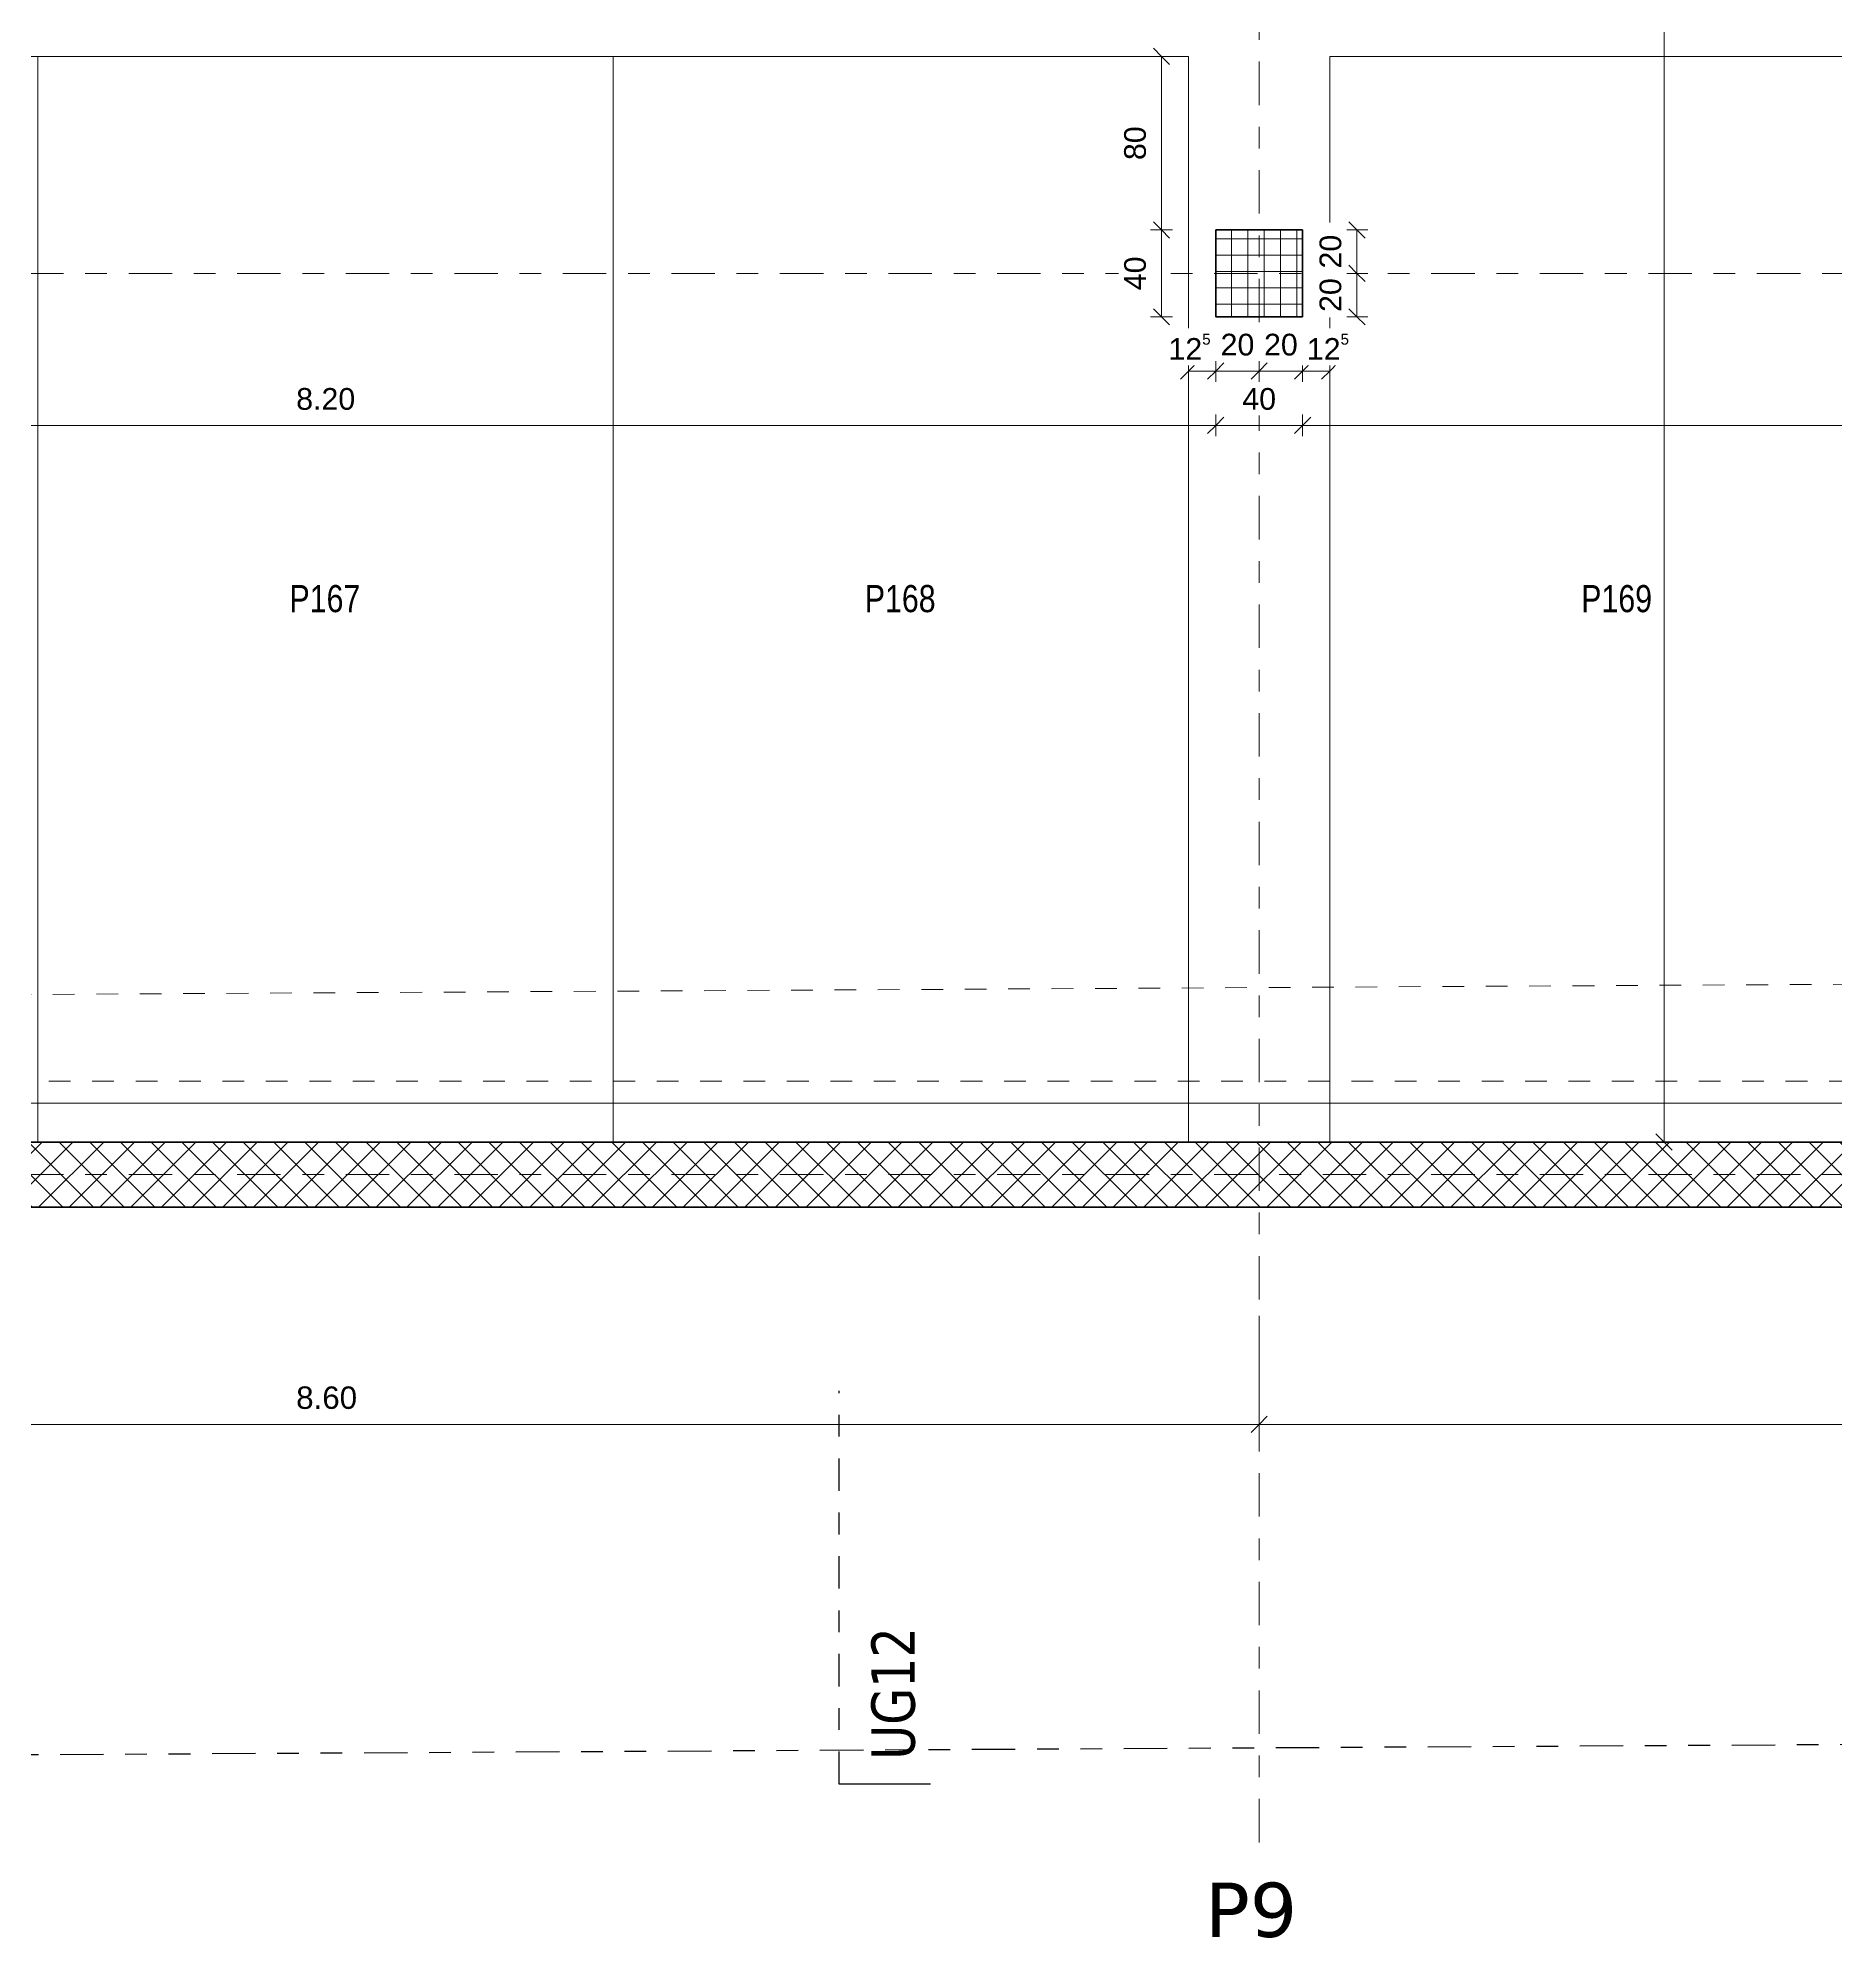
# Model space of a CAD drawing. Header units: metres. Extents: x -86 to 44, y -23 to 39.
# Drawn here: x -63.7 to -55.42, y -21.1 to -12.35 of the extents above; entities that cross this region are included whole.
import ezdxf

# ---------------------------------------------------------------- set-up
doc = ezdxf.new("R2010")
doc.units = ezdxf.units.M
for name, pattern in [('_Grundgrenze_', [0.45, 0.2, -0.05, 0.05, -0.05, 0.05, -0.05]), ('_Rasterlinie_', [0.375, 0.2, -0.05, 0.075, -0.05]), ('_Schnittlinie_', [0.3, 0.15, -0.05, 0.05, -0.05]), ('_Strichliert - Fein_', [0.15, 0.1, -0.05]), ('Gestrichelt', [0.1, 0.05, -0.05]), ('Strichpunkt - Weit', [0.5, 0.2, -0.15, 0, -0.15])]:
    doc.linetypes.add(name, pattern=pattern)
for name, color, linetype, lineweight in [('A-____-____-DIMS', 7, 'Continuous', 5), ('A-____-____-DIMS-50', 7, 'Continuous', 5), ('A-FLOR-____-OTLN', 7, 'Continuous', 9), ('A-WALL-____-MCUT', 7, 'Continuous', 35), ('A-WALL-____-PATT', 7, 'Continuous', 35), ('C-PRKG-____-IDEN', 7, 'Continuous', 5), ('C-PRKG-____-OTLN', 7, 'Continuous', 9), ('S-COLS-____-MCUT', 7, 'Continuous', 35), ('S-COLS-____-OTLN', 7, 'Continuous', 9), ('S-GRID-____-OTLN', 7, 'Continuous', 5)]:
    doc.layers.add(name, color=color, linetype=linetype, lineweight=lineweight)
for name, color, linetype, lineweight, true_color in [('A-DETL-____-OTLN', 5, 'Continuous', 9, 0x0000ff), ('C-PROP-LINE-OTLN', 7, '_Grundgrenze_', 25, 0x800000), ('G-____-____-SYMB', 7, 'Strichpunkt - Weit', 5, 0x008080), ('S-GRID-____-IDEN', 7, 'Continuous', 9, 0x5555aa)]:
    doc.layers.add(name, color=color, linetype=linetype, lineweight=lineweight, true_color=true_color)
doc.styles.add('Arial_1', font='arial.ttf', dxfattribs={"height": 0.1})
doc.styles.add('Arial_3', font='arial.ttf', dxfattribs={"width": 0.8, "height": 0.125})
doc.styles.add('Arial_B', font='arial.ttf', dxfattribs={"height": 0.103175})
doc.styles.add('Verdana_1', font='verdana.ttf', dxfattribs={"width": 0.8, "height": 0.2})
doc.styles.add('Verdana_B', font='verdana.ttf', dxfattribs={"height": 0.25})
doc.dimstyles.new('SUB_Rohbau_Aussen_Vermassung', dxfattribs={"dimscale": 0.3048, "dimtxt": 0.102026, "dimasz": 0.246063, "dimexe": 0.164042, "dimexo": 0.0625, "dimgap": 0.123031, "dimtad": 1, "dimrnd": 0.005, "dimzin": 0, "dimdsep": 46, "dimtxsty": 'Arial_B', "dimblk1": 'OBLIQUE', "dimblk2": 'OBLIQUE', "dimsah": 1, "dimcen": 0.09, "dimazin": 0, "dimtfac": 1, "dimtdec": 4, "dimtix": 1, "dimtmove": 0, "dimatfit": 3, "dimfxl": 1.64042, "dimfxlon": 1, "dimtvp": 1, "dimtfill": 1, "dimtolj": 1, "dimtzin": 0, "dimarcsym": 2})
doc.dimstyles.new('SUB_Rohbau_fein', dxfattribs={"dimscale": 0.3048, "dimtxt": 0.102026, "dimasz": 0.246063, "dimexe": 0.164042, "dimexo": 0.0625, "dimgap": 0.123031, "dimtad": 1, "dimdec": 1, "dimlfac": 100, "dimrnd": 0.5, "dimdsep": 46, "dimtxsty": 'Arial_1', "dimblk1": 'OBLIQUE', "dimblk2": 'OBLIQUE', "dimsah": 1, "dimcen": 0.09, "dimazin": 0, "dimtfac": 1, "dimtdec": 4, "dimtix": 1, "dimtmove": 0, "dimatfit": 3, "dimfxl": 0.164042, "dimfxlon": 1, "dimtvp": 1, "dimtfill": 1, "dimtolj": 1, "dimtzin": 0, "dimarcsym": 2})
doc.dimstyles.new('SUB_Rohbau_fein_1', dxfattribs={"dimscale": 0.3048, "dimtxt": 0.102026, "dimasz": 0.246063, "dimexe": 0.164042, "dimexo": 0.0625, "dimgap": 0.123031, "dimtad": 1, "dimrnd": 0.005, "dimzin": 0, "dimdsep": 46, "dimtxsty": 'Arial_1', "dimblk1": 'OBLIQUE', "dimblk2": 'OBLIQUE', "dimsah": 1, "dimcen": 0.09, "dimazin": 0, "dimtfac": 1, "dimtdec": 4, "dimtix": 1, "dimtmove": 0, "dimatfit": 3, "dimfxl": 0.164042, "dimfxlon": 1, "dimtvp": 1, "dimtfill": 1, "dimtolj": 1, "dimtzin": 0, "dimarcsym": 2})
doc.dimstyles.new('SUB_Rohbau_fein_3', dxfattribs={"dimscale": 0.3048, "dimtxt": 0.102026, "dimasz": 0.246063, "dimexe": 0.164042, "dimexo": 0.0625, "dimgap": 0.123031, "dimtad": 1, "dimdec": 1, "dimlfac": 100, "dimrnd": 0.5, "dimdsep": 46, "dimtxsty": 'Arial_1', "dimblk1": 'OBLIQUE', "dimblk2": 'OBLIQUE', "dimsah": 1, "dimcen": 0.09, "dimazin": 0, "dimtfac": 1, "dimtdec": 4, "dimtix": 1, "dimtmove": 2, "dimatfit": 3, "dimfxl": 0.164042, "dimfxlon": 1, "dimtvp": 1, "dimtfill": 1, "dimtolj": 1, "dimtzin": 0, "dimarcsym": 2})
doc.dimstyles.new('SUB_Rohbau_fein_6', dxfattribs={"dimscale": 0.3048, "dimtxt": 0.102026, "dimasz": 0.246063, "dimexe": 0.164042, "dimexo": 0.0625, "dimgap": 0.123031, "dimtad": 1, "dimdec": 1, "dimlfac": 100, "dimrnd": 0.5, "dimdsep": 46, "dimtxsty": 'Arial_1', "dimblk1": 'OBLIQUE', "dimblk2": 'OBLIQUE', "dimsah": 1, "dimcen": 0.09, "dimazin": 0, "dimtfac": 1, "dimtdec": 4, "dimtix": 1, "dimtmove": 0, "dimatfit": 3, "dimfxl": 0.164042, "dimfxlon": 1, "dimtvp": 1, "dimtfill": 1, "dimtolj": 1, "dimtzin": 0, "dimarcsym": 2})
doc.dimstyles.new('SUB_Rohbau_fein_7', dxfattribs={"dimscale": 0.3048, "dimtxt": 0.102026, "dimasz": 0.246063, "dimexe": 0.164042, "dimexo": 0.0625, "dimgap": 0.123031, "dimtad": 1, "dimrnd": 0.005, "dimzin": 0, "dimdsep": 46, "dimtxsty": 'Arial_1', "dimblk1": 'OBLIQUE', "dimblk2": 'OBLIQUE', "dimsah": 1, "dimcen": 0.09, "dimazin": 0, "dimtfac": 1, "dimtdec": 4, "dimtix": 1, "dimtmove": 0, "dimatfit": 3, "dimfxl": 0.164042, "dimfxlon": 1, "dimtvp": 1, "dimtfill": 1, "dimtolj": 1, "dimtzin": 0, "dimarcsym": 2})
doc.dimstyles.new('SUB_Rohbau_fein_8', dxfattribs={"dimscale": 0.3048, "dimtxt": 0.102026, "dimasz": 0.246063, "dimexe": 0.164042, "dimexo": 0.0625, "dimgap": 0.123031, "dimtad": 1, "dimdec": 1, "dimlfac": 100, "dimrnd": 0.5, "dimdsep": 46, "dimtxsty": 'Arial_1', "dimblk1": 'OBLIQUE', "dimblk2": 'OBLIQUE', "dimsah": 1, "dimcen": 0.09, "dimazin": 0, "dimtfac": 1, "dimtdec": 4, "dimtix": 1, "dimtmove": 0, "dimatfit": 3, "dimfxl": 0.164042, "dimfxlon": 1, "dimtvp": 1, "dimtfill": 1, "dimtolj": 1, "dimtzin": 0, "dimarcsym": 2})

# ---------------------------------------------------------------- blocks, each defined once
blk = doc.blocks.new('PP_Parkplatz - 2650 x 5000-17586959--01_UG_OK_FFB_AF')
at = {"layer": 'C-PRKG-____-OTLN', "color": 253, "true_color": 0x999999}
for p, q in [((-58.398, -12.4344), (-61.048, -12.4344)), ((-61.048, -12.4344), (-58.398, -12.4344)), ((-61.048, -12.4345), (-61.048, -12.4344)), ((-61.048, -17.4334), (-61.048, -12.4345)), ((-58.398, -12.4345), (-61.048, -12.4345)), ((-61.048, -12.4345), (-61.048, -17.4334)), ((-61.048, -17.4334), (-61.048, -12.4345)), ((-58.398, -12.4345), (-58.398, -12.4344)), ((-58.398, -17.4334), (-58.398, -12.4345)), ((-58.398, -17.4334), (-58.398, -12.4345)), ((-58.398, -12.4345), (-58.398, -17.4334)), ((-61.048, -17.4334), (-61.048, -17.4334)), ((-58.398, -17.4334), (-58.398, -17.4334))]:
    blk.add_line(p, q, dxfattribs=at)
blk = doc.blocks.new('PP_Parkplatz - 2650 x 5000-V1--01_UG_OK_FFB_AF')
at = {"layer": 'C-PRKG-____-OTLN', "color": 253, "true_color": 0x999999}
for p, q in [((-49.798, -12.4345), (-52.448, -12.4345)), ((-52.448, -17.4334), (-52.448, -12.4345)), ((-49.798, -12.4345), (-52.448, -12.4345)), ((-52.448, -12.4345), (-52.448, -17.4334)), ((-52.448, -17.4334), (-52.448, -12.4345)), ((-52.448, -12.4345), (-49.798, -12.4345)), ((-52.448, -12.4345), (-52.448, -12.4345)), ((-49.798, -17.4334), (-49.798, -12.4345)), ((-49.798, -17.4334), (-49.798, -12.4345)), ((-49.798, -12.4345), (-49.798, -17.4334)), ((-49.798, -12.4345), (-49.798, -12.4345))]:
    blk.add_line(p, q, dxfattribs=at)
blk = doc.blocks.new('Family - ___-13919876--01_UG_OK_FFB_AF')
at = {"layer": 'C-PROP-LINE-OTLN'}
blk.add_line((-78.996, -20.3395), (31.8391, -19.7177), dxfattribs=at)
blk = doc.blocks.new('Schnitt - Name _Anfang-23756349--01_UG_OK_FFB_AF')
at = {"layer": 'G-____-____-SYMB', "color": 1, "linetype": 'Continuous', "lineweight": 30, "true_color": 0xff0000}
blk.add_line((0, 0.00843), (0, 0), dxfattribs=at)
blk = doc.blocks.new('DIMBLOCK3--01_UG_OK_FFB_AF')
at = {"layer": 'A-____-____-DIMS-50'}
for p, q in [((-66.673, -18.7334), (-66.673, -18.2334)), ((-58.073, -18.7334), (-58.073, -18.2334)), ((-66.673, -18.7334), (-66.6355, -18.6959)), ((-58.073, -18.7334), (-58.0355, -18.6959)), ((-66.673, -18.7334), (-66.7105, -18.7709)), ((-66.673, -18.7334), (-58.073, -18.7334)), ((-66.673, -18.7334), (-66.673, -18.7834)), ((-58.073, -18.7334), (-58.1105, -18.7709)), ((-58.073, -18.7334), (-58.073, -18.7834))]:
    blk.add_line(p, q, dxfattribs=at)
at = {"layer": 'A-____-____-DIMS-50', "color": 0, "insert": (-62.5087, -18.5588), "char_height": 0.10317, "width": 0.325653, "attachment_point": 1, "line_spacing_factor": 0.941778, "style": 'Arial_B', "bg_fill": 3, "box_fill_scale": 1.25, "bg_fill_color": 256, "bg_fill_true_color": 13158600, "bg_fill_transparency": 0}
blk.add_mtext('8.60', dxfattribs=at)
blk = doc.blocks.new('_Oblique')
at = {"color": 0, "linetype": 'ByBlock', "lineweight": -2}
blk.add_line((-0.5, -0.5), (0.5, 0.5), dxfattribs=at)
blk = doc.blocks.new('DIMBLOCK4--01_UG_OK_FFB_AF')
at = {"layer": 'A-____-____-DIMS-50'}
for p, q in [((-58.073, -18.7334), (-58.073, -18.2334)), ((-49.473, -18.7334), (-49.473, -18.2334)), ((-58.073, -18.7334), (-58.0355, -18.6959)), ((-49.473, -18.7334), (-49.4355, -18.6959)), ((-58.073, -18.7334), (-58.1105, -18.7709)), ((-58.073, -18.7334), (-49.473, -18.7334)), ((-58.073, -18.7334), (-58.073, -18.7834)), ((-49.473, -18.7334), (-49.5105, -18.7709)), ((-49.473, -18.7334), (-49.473, -18.7834))]:
    blk.add_line(p, q, dxfattribs=at)
at = {"layer": 'A-____-____-DIMS-50', "color": 0, "insert": (-53.9087, -18.5588), "char_height": 0.10317, "width": 0.325653, "attachment_point": 1, "line_spacing_factor": 0.941778, "style": 'Arial_B', "bg_fill": 3, "box_fill_scale": 1.25, "bg_fill_color": 256, "bg_fill_true_color": 13158600, "bg_fill_transparency": 0}
blk.add_mtext('8.60', dxfattribs=at)
blk = doc.blocks.new('DIMBLOCK811--01_UG_OK_FFB_AF')
at = {"layer": 'A-____-____-DIMS-50'}
for p, q in [((-66.473, -14.1334), (-66.473, -14.0834)), ((-58.273, -14.1334), (-58.273, -14.0834)), ((-66.473, -14.1334), (-66.5105, -14.1709)), ((-66.473, -14.1334), (-66.4355, -14.0959)), ((-66.473, -14.1334), (-58.273, -14.1334)), ((-66.473, -14.1334), (-66.473, -14.1834)), ((-58.273, -14.1334), (-58.3105, -14.1709)), ((-58.273, -14.1334), (-58.2355, -14.0959)), ((-58.273, -14.1334), (-58.273, -14.1834))]:
    blk.add_line(p, q, dxfattribs=at)
at = {"layer": 'A-____-____-DIMS-50', "color": 0, "insert": (-62.5087, -13.9614), "char_height": 0.1, "width": 0.325653, "attachment_point": 1, "line_spacing_factor": 0.941778, "style": 'Arial_1', "bg_fill": 3, "box_fill_scale": 1.25, "bg_fill_color": 256, "bg_fill_true_color": 13158600, "bg_fill_transparency": 0}
blk.add_mtext('8.20', dxfattribs=at)
blk = doc.blocks.new('DIMBLOCK812--01_UG_OK_FFB_AF')
at = {"layer": 'A-____-____-DIMS-50'}
for p, q in [((-58.273, -14.1334), (-58.273, -14.0834)), ((-57.873, -14.1334), (-57.873, -14.0834)), ((-58.273, -14.1334), (-58.3105, -14.1709)), ((-58.273, -14.1334), (-58.2355, -14.0959)), ((-58.273, -14.1334), (-57.873, -14.1334)), ((-58.273, -14.1334), (-58.273, -14.1834)), ((-57.873, -14.1334), (-57.9105, -14.1709)), ((-57.873, -14.1334), (-57.8355, -14.0959)), ((-57.873, -14.1334), (-57.873, -14.1834))]:
    blk.add_line(p, q, dxfattribs=at)
at = {"layer": 'A-____-____-DIMS-50', "color": 0, "insert": (-58.1506, -13.9614), "char_height": 0.1, "width": 0.186088, "attachment_point": 1, "line_spacing_factor": 0.941778, "style": 'Arial_1', "bg_fill": 3, "box_fill_scale": 1.25, "bg_fill_color": 256, "bg_fill_true_color": 13158600, "bg_fill_transparency": 0}
blk.add_mtext('40', dxfattribs=at)
blk = doc.blocks.new('DIMBLOCK813--01_UG_OK_FFB_AF')
at = {"layer": 'A-____-____-DIMS-50'}
for p, q in [((-57.873, -14.1334), (-57.873, -14.0834)), ((-49.673, -14.1334), (-49.673, -14.0834)), ((-57.873, -14.1334), (-57.9105, -14.1709)), ((-57.873, -14.1334), (-57.8355, -14.0959)), ((-57.873, -14.1334), (-49.673, -14.1334)), ((-57.873, -14.1334), (-57.873, -14.1834)), ((-49.673, -14.1334), (-49.7105, -14.1709)), ((-49.673, -14.1334), (-49.6355, -14.0959)), ((-49.673, -14.1334), (-49.673, -14.1834))]:
    blk.add_line(p, q, dxfattribs=at)
at = {"layer": 'A-____-____-DIMS-50', "color": 0, "insert": (-53.9087, -13.9614), "char_height": 0.1, "width": 0.325653, "attachment_point": 1, "line_spacing_factor": 0.941778, "style": 'Arial_1', "bg_fill": 3, "box_fill_scale": 1.25, "bg_fill_color": 256, "bg_fill_true_color": 13158600, "bg_fill_transparency": 0}
blk.add_mtext('8.20', dxfattribs=at)
blk = doc.blocks.new('DIMBLOCK852--01_UG_OK_FFB_AF')
at = {"layer": 'A-____-____-DIMS-50'}
for p, q in [((-58.523, -13.2334), (-58.5605, -13.1959)), ((-58.523, -13.2334), (-58.573, -13.2334)), ((-58.523, -13.6334), (-58.523, -13.2334)), ((-58.523, -13.2334), (-58.4855, -13.2709)), ((-58.523, -13.2334), (-58.473, -13.2334)), ((-58.523, -13.6334), (-58.573, -13.6334)), ((-58.523, -13.6334), (-58.5605, -13.5959)), ((-58.523, -13.6334), (-58.4855, -13.6709)), ((-58.523, -13.6334), (-58.473, -13.6334))]:
    blk.add_line(p, q, dxfattribs=at)
at = {"layer": 'A-____-____-DIMS-50', "color": 0, "insert": (-58.695, -13.511), "char_height": 0.1, "width": 0.186088, "attachment_point": 1, "rotation": 90, "line_spacing_factor": 0.941778, "style": 'Arial_1', "bg_fill": 3, "box_fill_scale": 1.25, "bg_fill_color": 256, "bg_fill_true_color": 13158600, "bg_fill_transparency": 0}
blk.add_mtext('40', dxfattribs=at)
blk = doc.blocks.new('DIMBLOCK853--01_UG_OK_FFB_AF')
at = {"layer": 'A-____-____-DIMS-50'}
for p, q in [((-58.523, -12.4344), (-58.5605, -12.3969)), ((-58.523, -12.4344), (-58.573, -12.4344)), ((-58.523, -13.2334), (-58.523, -12.4344)), ((-58.523, -12.4344), (-58.4855, -12.4719)), ((-58.523, -12.4344), (-58.473, -12.4344)), ((-58.523, -13.2334), (-58.5605, -13.1959)), ((-58.523, -13.2334), (-58.573, -13.2334)), ((-58.523, -13.2334), (-58.4855, -13.2709)), ((-58.523, -13.2334), (-58.473, -13.2334))]:
    blk.add_line(p, q, dxfattribs=at)
at = {"layer": 'A-____-____-DIMS-50', "color": 0, "insert": (-58.695, -12.9115), "char_height": 0.1, "width": 0.186088, "attachment_point": 1, "rotation": 90, "line_spacing_factor": 0.941778, "style": 'Arial_1', "bg_fill": 3, "box_fill_scale": 1.25, "bg_fill_color": 256, "bg_fill_true_color": 13158600, "bg_fill_transparency": 0}
blk.add_mtext('80', dxfattribs=at)
blk = doc.blocks.new('DIMBLOCK1226--01_UG_OK_FFB_AF')
at = {"layer": 'A-____-____-DIMS-50'}
for p, q in [((-56.208, 6.1841), (-56.2455, 6.2216)), ((-56.208, 6.1841), (-56.258, 6.1841)), ((-56.208, -17.4334), (-56.208, 6.1841)), ((-56.208, 6.1841), (-56.1705, 6.1466)), ((-56.208, 6.1841), (-56.158, 6.1841)), ((-56.208, -17.4334), (-56.2455, -17.3959)), ((-56.208, -17.4334), (-56.258, -17.4334)), ((-56.208, -17.4334), (-56.1705, -17.4709)), ((-56.208, -17.4334), (-56.158, -17.4334))]:
    blk.add_line(p, q, dxfattribs=at)
at = {"layer": 'A-____-____-DIMS-50', "color": 0, "insert": (-56.38, -5.8252), "char_height": 0.1, "width": 0.481134, "attachment_point": 1, "rotation": 90, "line_spacing_factor": 0.941778, "style": 'Arial_1', "bg_fill": 3, "box_fill_scale": 1.25, "bg_fill_color": 256, "bg_fill_true_color": 13158600, "bg_fill_transparency": 0}
blk.add_mtext('23.61\\A2\\H0.5x;\\S5^  ;\\H2x;', dxfattribs=at)
blk = doc.blocks.new('DIMBLOCK1888--01_UG_OK_FFB_AF')
at = {"layer": 'A-____-____-DIMS-50'}
for p, q in [((-57.623, -13.2334), (-57.6605, -13.1959)), ((-57.623, -13.2334), (-57.673, -13.2334)), ((-57.623, -13.2334), (-57.623, -13.4334)), ((-57.623, -13.2334), (-57.5855, -13.2709)), ((-57.623, -13.2334), (-57.573, -13.2334)), ((-57.623, -13.4334), (-57.673, -13.4334)), ((-57.623, -13.4334), (-57.6605, -13.3959)), ((-57.623, -13.4334), (-57.5855, -13.4709)), ((-57.623, -13.4334), (-57.573, -13.4334))]:
    blk.add_line(p, q, dxfattribs=at)
at = {"layer": 'A-____-____-DIMS-50', "color": 0, "insert": (-57.795, -13.411), "char_height": 0.1, "width": 0.186088, "attachment_point": 1, "rotation": 90, "line_spacing_factor": 0.941778, "style": 'Arial_1', "bg_fill": 3, "box_fill_scale": 1.25, "bg_fill_color": 256, "bg_fill_true_color": 13158600, "bg_fill_transparency": 0}
blk.add_mtext('20', dxfattribs=at)
blk = doc.blocks.new('DIMBLOCK1889--01_UG_OK_FFB_AF')
at = {"layer": 'A-____-____-DIMS-50'}
for p, q in [((-57.623, -13.4334), (-57.673, -13.4334)), ((-57.623, -13.4334), (-57.6605, -13.3959)), ((-57.623, -13.4334), (-57.623, -13.6334)), ((-57.623, -13.4334), (-57.5855, -13.4709)), ((-57.623, -13.4334), (-57.573, -13.4334)), ((-57.623, -13.6334), (-57.673, -13.6334)), ((-57.623, -13.6334), (-57.6605, -13.5959)), ((-57.623, -13.6334), (-57.5855, -13.6709)), ((-57.623, -13.6334), (-57.573, -13.6334))]:
    blk.add_line(p, q, dxfattribs=at)
at = {"layer": 'A-____-____-DIMS-50', "color": 0, "insert": (-57.795, -13.611), "char_height": 0.1, "width": 0.186088, "attachment_point": 1, "rotation": 90, "line_spacing_factor": 0.941778, "style": 'Arial_1', "bg_fill": 3, "box_fill_scale": 1.25, "bg_fill_color": 256, "bg_fill_true_color": 13158600, "bg_fill_transparency": 0}
blk.add_mtext('20', dxfattribs=at)
blk = doc.blocks.new('DIMBLOCK1894--01_UG_OK_FFB_AF')
at = {"layer": 'A-____-____-DIMS-50'}
for p, q in [((-58.398, -13.8834), (-58.4355, -13.9209)), ((-58.398, -13.8834), (-58.398, -13.8334)), ((-58.398, -13.8834), (-58.3605, -13.8459)), ((-58.398, -13.8834), (-58.273, -13.8834)), ((-58.398, -13.8834), (-58.398, -13.9334)), ((-58.273, -13.8834), (-58.3105, -13.9209)), ((-58.273, -13.8834), (-58.273, -13.8334)), ((-58.273, -13.8834), (-58.2355, -13.8459)), ((-58.273, -13.8834), (-58.273, -13.9334))]:
    blk.add_line(p, q, dxfattribs=at)
at = {"layer": 'A-____-____-DIMS-50', "color": 0, "insert": (-58.4908, -13.7114), "char_height": 0.1, "width": 0.248525, "attachment_point": 1, "line_spacing_factor": 0.941778, "style": 'Arial_1', "bg_fill": 3, "box_fill_scale": 1.25, "bg_fill_color": 256, "bg_fill_true_color": 13158600, "bg_fill_transparency": 0}
blk.add_mtext('12\\A2\\H0.5x;\\S5^  ;\\H2x;', dxfattribs=at)
blk = doc.blocks.new('DIMBLOCK1895--01_UG_OK_FFB_AF')
at = {"layer": 'A-____-____-DIMS-50'}
for p, q in [((-58.273, -13.8834), (-58.3105, -13.9209)), ((-58.273, -13.8834), (-58.273, -13.8334)), ((-58.273, -13.8834), (-58.2355, -13.8459)), ((-58.273, -13.8834), (-58.073, -13.8834)), ((-58.273, -13.8834), (-58.273, -13.9334)), ((-58.073, -13.8834), (-58.1105, -13.9209)), ((-58.073, -13.8834), (-58.073, -13.8334)), ((-58.073, -13.8834), (-58.0355, -13.8459)), ((-58.073, -13.8834), (-58.073, -13.9334))]:
    blk.add_line(p, q, dxfattribs=at)
at = {"layer": 'A-____-____-DIMS-50', "color": 0, "insert": (-58.2506, -13.7114), "char_height": 0.1, "width": 0.186088, "attachment_point": 1, "line_spacing_factor": 0.941778, "style": 'Arial_1', "bg_fill": 3, "box_fill_scale": 1.25, "bg_fill_color": 256, "bg_fill_true_color": 13158600, "bg_fill_transparency": 0}
blk.add_mtext('20', dxfattribs=at)
blk = doc.blocks.new('DIMBLOCK1896--01_UG_OK_FFB_AF')
at = {"layer": 'A-____-____-DIMS-50'}
for p, q in [((-58.073, -13.8834), (-58.1105, -13.9209)), ((-58.073, -13.8834), (-58.073, -13.8334)), ((-58.073, -13.8834), (-58.0355, -13.8459)), ((-58.073, -13.8834), (-57.873, -13.8834)), ((-58.073, -13.8834), (-58.073, -13.9334)), ((-57.873, -13.8834), (-57.9105, -13.9209)), ((-57.873, -13.8834), (-57.873, -13.8334)), ((-57.873, -13.8834), (-57.8355, -13.8459)), ((-57.873, -13.8834), (-57.873, -13.9334))]:
    blk.add_line(p, q, dxfattribs=at)
at = {"layer": 'A-____-____-DIMS-50', "color": 0, "insert": (-58.0506, -13.7114), "char_height": 0.1, "width": 0.186088, "attachment_point": 1, "line_spacing_factor": 0.941778, "style": 'Arial_1', "bg_fill": 3, "box_fill_scale": 1.25, "bg_fill_color": 256, "bg_fill_true_color": 13158600, "bg_fill_transparency": 0}
blk.add_mtext('20', dxfattribs=at)
blk = doc.blocks.new('DIMBLOCK1897--01_UG_OK_FFB_AF')
at = {"layer": 'A-____-____-DIMS-50'}
for p, q in [((-57.873, -13.8834), (-57.9105, -13.9209)), ((-57.873, -13.8834), (-57.873, -13.8334)), ((-57.873, -13.8834), (-57.8355, -13.8459)), ((-57.873, -13.8834), (-57.748, -13.8834)), ((-57.873, -13.8834), (-57.873, -13.9334)), ((-57.748, -13.8834), (-57.7855, -13.9209)), ((-57.748, -13.8834), (-57.748, -13.8334)), ((-57.748, -13.8834), (-57.7105, -13.8459)), ((-57.748, -13.8834), (-57.748, -13.9334))]:
    blk.add_line(p, q, dxfattribs=at)
at = {"layer": 'A-____-____-DIMS-50', "color": 0, "insert": (-57.8534, -13.7114), "char_height": 0.1, "width": 0.248525, "attachment_point": 1, "line_spacing_factor": 0.941778, "style": 'Arial_1', "bg_fill": 3, "box_fill_scale": 1.25, "bg_fill_color": 256, "bg_fill_true_color": 13158600, "bg_fill_transparency": 0}
blk.add_mtext('12\\A2\\H0.5x;\\S5^  ;\\H2x;', dxfattribs=at)

msp = doc.modelspace()

# ---------------------------------------------------------------- hatches: boundary and pattern name
at = {"layer": 'A-WALL-____-PATT', "lineweight": 9}
h = msp.add_hatch(dxfattribs=at)
h.set_pattern_fill('FP_1', color=256, style=0, pattern_type=2)
h.set_pattern_definition([(45, (0, 0), (-0.07071068, 0.07071068), []), (135, (0, 0), (-0.07071068, -0.07071068), [])])
h.paths.add_polyline_path([(19.4754, -17.7334), (25.452, -17.7334), (25.452, -17.4334), (-77.5379, -17.4334), (-77.508, -17.7334), (11.3829, -17.7334)])
at = {"layer": 'S-COLS-____-OTLN'}
h = msp.add_hatch(dxfattribs=at)
h.set_pattern_fill('FP_2', color=256, style=0, pattern_type=2)
h.set_pattern_definition([(0, (0, 0), (0, 0.075), []), (90, (0, 0), (-0.075, 5e-18), [])])
h.paths.add_polyline_path([(-57.873, -13.6334), (-57.873, -13.2334), (-58.273, -13.2334), (-58.273, -13.6334)])

# ---------------------------------------------------------------- linework, layer by layer
at = {"layer": 'A-DETL-____-OTLN', "color": 30, "linetype": '_Strichliert - Fein_', "true_color": 0xff8000}
msp.add_line((-75.8289, -16.8216), (28.844, -16.2345), dxfattribs=at)
at = {"layer": 'A-DETL-____-OTLN', "color": 7, "linetype": 'Gestrichelt'}
msp.add_line((-17.748, -17.1534), (-70.258, -17.1534), dxfattribs=at)
at = {"layer": 'A-FLOR-____-OTLN'}
msp.add_line((-70.258, -17.254), (-23.348, -17.254), dxfattribs=at)
at = {"layer": 'A-WALL-____-MCUT'}
for p, q in [((-17.748, -17.4334), (-70.258, -17.4334)), ((-77.508, -17.7334), (25.752, -17.7334))]:
    msp.add_line(p, q, dxfattribs=at)
at = {"layer": 'G-____-____-SYMB', "color": 1, "linetype": '_Schnittlinie_', "lineweight": 30, "true_color": 0xff0000}
msp.add_line((-60.0078, -20.3898), (-60.0078, -18.5789), dxfattribs=at)
at = {"layer": 'S-COLS-____-MCUT'}
for p, q in [((-57.873, -13.2334), (-58.273, -13.2334)), ((-58.273, -13.2334), (-58.273, -13.6334)), ((-57.873, -13.6334), (-57.873, -13.2334)), ((-58.273, -13.6334), (-57.873, -13.6334))]:
    msp.add_line(p, q, dxfattribs=at)
at = {"layer": 'S-GRID-____-OTLN', "color": 8, "linetype": '_Rasterlinie_', "true_color": 0x808080}
for p, q in [((-58.073, -20.6582), (-58.073, -11.8691)), ((-80.7802, -13.4334), (27.9515, -13.4334)), ((-80.7802, -17.5834), (27.9515, -17.5834))]:
    msp.add_line(p, q, dxfattribs=at)

# ---------------------------------------------------------------- block references
at = {"layer": 'C-PRKG-____-OTLN', "color": 253, "true_color": 0x999999}
for name, p in [('PP_Parkplatz - 2650 x 5000-17586959--01_UG_OK_FFB_AF', (-5.3, 0)), ('PP_Parkplatz - 2650 x 5000-17586959--01_UG_OK_FFB_AF', (-2.65, 0)), ('PP_Parkplatz - 2650 x 5000-17586959--01_UG_OK_FFB_AF', (0, 0)), ('PP_Parkplatz - 2650 x 5000-V1--01_UG_OK_FFB_AF', (-5.3, 0))]:
    msp.add_blockref(name, p, dxfattribs=at)
at = {"layer": 'C-PROP-LINE-OTLN'}
msp.add_blockref('Family - ___-13919876--01_UG_OK_FFB_AF', (0, 0), dxfattribs=at)
at = {"layer": 'G-____-____-SYMB', "color": 1, "linetype": 'Continuous', "lineweight": 30, "true_color": 0xff0000, "extrusion": (0, 0, -1), "xscale": 49.99999999999998, "yscale": 49.99999999999998, "zscale": 49.99999999999998, "rotation": 90.0000000000001}
msp.add_blockref('Schnitt - Name _Anfang-23756349--01_UG_OK_FFB_AF', (60.0078, -20.3898), dxfattribs=at)

# ---------------------------------------------------------------- texts
at = {"layer": 'G-____-____-SYMB', "color": 1, "linetype": 'Continuous', "true_color": 0xff0000, "insert": (-59.8593, -20.2776), "char_height": 0.2, "width": 0.740759, "attachment_point": 1, "rotation": 90, "style": 'Verdana_1'}
msp.add_mtext('UG12', dxfattribs=at)
at = {"layer": 'S-GRID-____-IDEN', "color": 8, "lineweight": 5, "true_color": 0x808080, "insert": (-58.3228, -20.8436), "char_height": 0.25, "width": 0.601266, "attachment_point": 1, "style": 'Verdana_B'}
msp.add_mtext('P9', dxfattribs=at)

# ---------------------------------------------------------------- next in the draw order: texts
at = {"layer": 'C-PRKG-____-IDEN', "char_height": 0.125, "width": 0.391223, "attachment_point": 1, "style": 'Arial_3', "bg_fill": 3, "box_fill_scale": 1.25, "bg_fill_color": 256, "bg_fill_true_color": 13158600, "bg_fill_transparency": 0}
for s, insert in [('P167', (-62.5396, -14.8684)), ('P168', (-59.8896, -14.8684)), ('P169', (-56.5896, -14.8685))]:
    msp.add_mtext(s, dxfattribs=dict(at, insert=insert))

# ---------------------------------------------------------------- next in the draw order: dimensions: what is measured, and where the dimension line sits
at = {"layer": 'A-____-____-DIMS'}
for base, p1, p2, dimstyle, override, picture, middle in [((-58.523, -13.2334), (-58.473, -13.6334), (-58.473, -13.2334), 'SUB_Rohbau_fein_6', {"dimpost": '<>', "dimfxl": 0.4}, 'DIMBLOCK852--01_UG_OK_FFB_AF', (-58.6116, -13.4334)), ((-57.623, -13.4334), (-57.673, -13.2334), (-57.573, -13.4334), 'SUB_Rohbau_fein_8', {"dimpost": '<>', "dimfxl": 0.223607}, 'DIMBLOCK1888--01_UG_OK_FFB_AF', (-57.7116, -13.3334))]:
    dim = msp.add_linear_dim(base=base, p1=p1, p2=p2, angle=90, dimstyle=dimstyle, override=override, dxfattribs=at)
    dim.commit()
    dim.dimension.update_dxf_attribs({"geometry": picture, "text_midpoint": middle})
for base, p1, p2, dimstyle, override, picture, middle in [((-58.273, -14.1334), (-66.473, -14.0834), (-58.273, -14.0834), 'SUB_Rohbau_fein_1', {"dimpost": '<>', "dimfxl": 8.2}, 'DIMBLOCK811--01_UG_OK_FFB_AF', (-62.373, -14.0449)), ((-58.073, -18.7334), (-66.673, -18.2334), (-58.073, -18.2334), 'SUB_Rohbau_Aussen_Vermassung', {"dimpost": '<>', "dimfxl": 8.6}, 'DIMBLOCK3--01_UG_OK_FFB_AF', (-62.373, -18.6432))]:
    dim = msp.add_linear_dim(base=base, p1=p1, p2=p2, dimstyle=dimstyle, override=override, dxfattribs=at)
    dim.commit()
    dim.dimension.update_dxf_attribs({"geometry": picture, "text_midpoint": middle})

# ---------------------------------------------------------------- next in the draw order: dimensions: what is measured, and where the dimension line sits
for base, p1, p2, dimstyle, override, picture, middle in [((-58.523, -12.4344), (-58.473, -13.2334), (-58.573, -12.4344), 'SUB_Rohbau_fein_6', {"dimpost": '<>', "dimfxl": 0.805229}, 'DIMBLOCK853--01_UG_OK_FFB_AF', (-58.6116, -12.8339)), ((-57.623, -13.6334), (-57.573, -13.4334), (-57.673, -13.6334), 'SUB_Rohbau_fein_8', {"dimpost": '<>', "dimfxl": 0.223607}, 'DIMBLOCK1889--01_UG_OK_FFB_AF', (-57.7116, -13.5334))]:
    dim = msp.add_linear_dim(base=base, p1=p1, p2=p2, angle=90, dimstyle=dimstyle, override=override, dxfattribs=at)
    dim.commit()
    dim.dimension.update_dxf_attribs({"geometry": picture, "text_midpoint": middle})
for base, p1, p2, dimstyle, override, picture, middle in [((-57.873, -14.1334), (-58.273, -14.0834), (-57.873, -14.0834), 'SUB_Rohbau_fein', {"dimpost": '<>', "dimfxl": 0.4}, 'DIMBLOCK812--01_UG_OK_FFB_AF', (-58.073, -14.0449)), ((-49.473, -18.7334), (-58.073, -18.2334), (-49.473, -18.2334), 'SUB_Rohbau_Aussen_Vermassung', {"dimpost": '<>', "dimfxl": 8.6}, 'DIMBLOCK4--01_UG_OK_FFB_AF', (-53.773, -18.6432))]:
    dim = msp.add_linear_dim(base=base, p1=p1, p2=p2, dimstyle=dimstyle, override=override, dxfattribs=at)
    dim.commit()
    dim.dimension.update_dxf_attribs({"geometry": picture, "text_midpoint": middle})

# ---------------------------------------------------------------- next in the draw order: dimensions: what is measured, and where the dimension line sits
dim = msp.add_linear_dim(base=(-58.273, -13.8834), p1=(-58.398, -13.8334), p2=(-58.273, -13.8334), text='\\A1;12\\Q;{\\A1;{\\H0.5x;\\S5^ ;}}', dimstyle='SUB_Rohbau_fein_3', override={"dimpost": '<>', "dimfxl": 0.125}, dxfattribs=at)
dim.commit()
dim.dimension.update_dxf_attribs({"geometry": 'DIMBLOCK1894--01_UG_OK_FFB_AF', "text_midpoint": (-58.3666, -13.7781), "dimtype": 160})
dim = msp.add_linear_dim(base=(-49.673, -14.1334), p1=(-57.873, -14.0834), p2=(-49.673, -14.0834), dimstyle='SUB_Rohbau_fein_1', override={"dimpost": '<>', "dimfxl": 8.2}, dxfattribs=at)
dim.commit()
dim.dimension.update_dxf_attribs({"geometry": 'DIMBLOCK813--01_UG_OK_FFB_AF', "text_midpoint": (-53.773, -14.0449)})

# ---------------------------------------------------------------- next in the draw order: dimensions: what is measured, and where the dimension line sits
dim = msp.add_linear_dim(base=(-56.208, 6.1841), p1=(-56.258, -17.4334), p2=(-56.258, 6.1841), angle=90, text='\\A1;23.61\\Q;{\\A1;{\\H0.5x;\\S5^ ;}}', dimstyle='SUB_Rohbau_fein_7', override={"dimpost": '<>', "dimfxl": 23.617495}, dxfattribs=at)
dim.commit()
dim.dimension.update_dxf_attribs({"geometry": 'DIMBLOCK1226--01_UG_OK_FFB_AF', "text_midpoint": (-56.2966, -5.6247)})
dim = msp.add_linear_dim(base=(-58.073, -13.8834), p1=(-58.273, -13.8334), p2=(-58.073, -13.8334), dimstyle='SUB_Rohbau_fein_8', override={"dimpost": '<>', "dimfxl": 0.2}, dxfattribs=at)
dim.commit()
dim.dimension.update_dxf_attribs({"geometry": 'DIMBLOCK1895--01_UG_OK_FFB_AF', "text_midpoint": (-58.173, -13.7949)})

# ---------------------------------------------------------------- next in the draw order: dimensions: what is measured, and where the dimension line sits
dim = msp.add_linear_dim(base=(-57.873, -13.8834), p1=(-58.073, -13.8334), p2=(-57.873, -13.8334), dimstyle='SUB_Rohbau_fein_8', override={"dimpost": '<>', "dimfxl": 0.2}, dxfattribs=at)
dim.commit()
dim.dimension.update_dxf_attribs({"geometry": 'DIMBLOCK1896--01_UG_OK_FFB_AF', "text_midpoint": (-57.973, -13.7949)})

# ---------------------------------------------------------------- next in the draw order: dimensions: what is measured, and where the dimension line sits
dim = msp.add_linear_dim(base=(-57.748, -13.8834), p1=(-57.873, -13.8334), p2=(-57.748, -13.8334), text='\\A1;12\\Q;{\\A1;{\\H0.5x;\\S5^ ;}}', dimstyle='SUB_Rohbau_fein_3', override={"dimpost": '<>', "dimfxl": 0.125}, dxfattribs=at)
dim.commit()
dim.dimension.update_dxf_attribs({"geometry": 'DIMBLOCK1897--01_UG_OK_FFB_AF', "text_midpoint": (-57.7291, -13.7781), "dimtype": 160})

doc.saveas('drawing.dxf')
